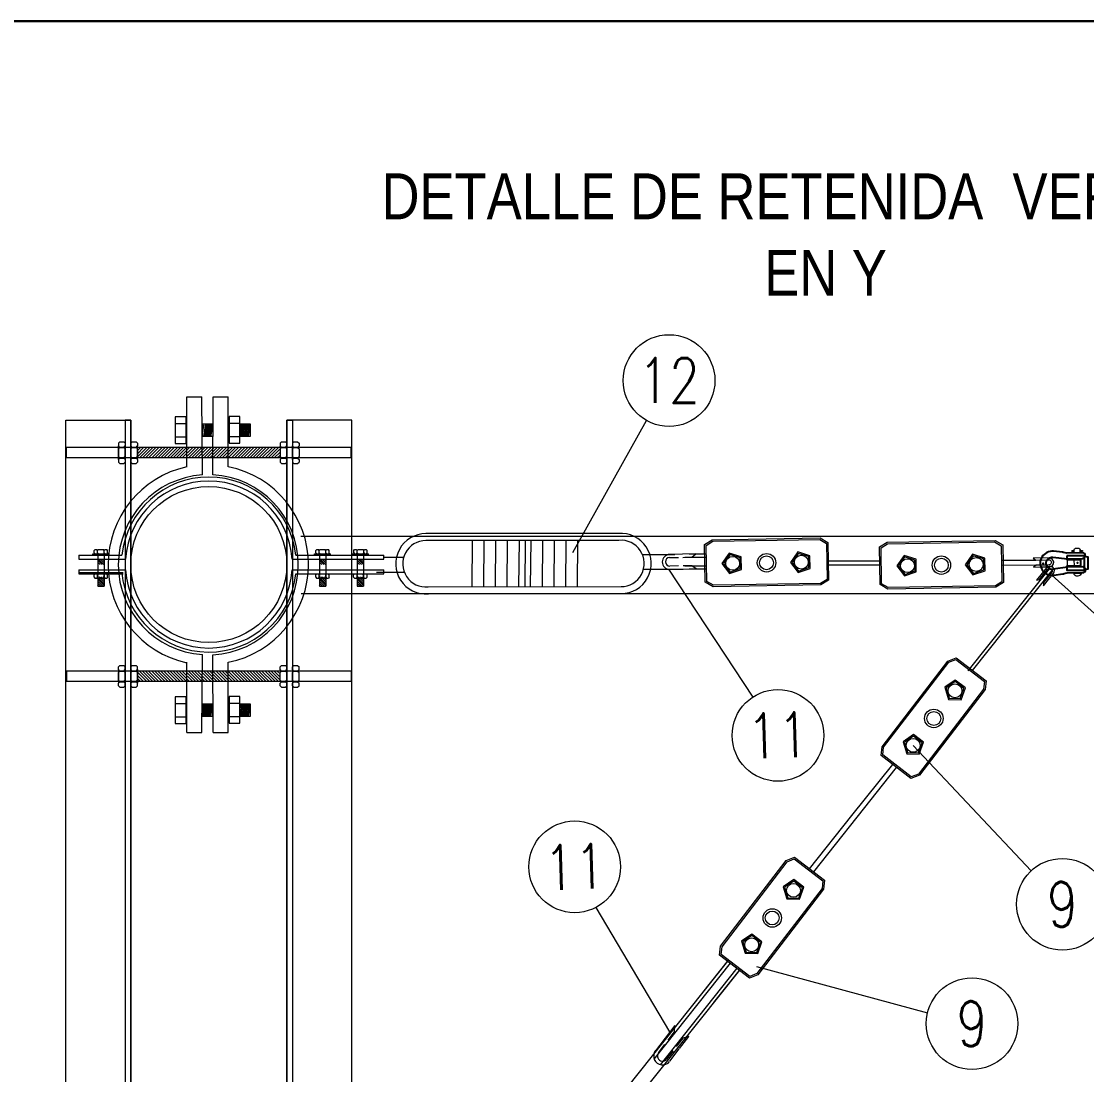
# Model space of a CAD drawing. Header units: millimetres. Extents: x 1804 to 3757, y 2643 to 7323.
# Drawn here: x 2133.9 to 2191.4, y 2872.7 to 2929.5 of the extents above; entities that cross this region are included whole.
import ezdxf
from ezdxf.enums import TextEntityAlignment as Align

# ---------------------------------------------------------------- set-up
doc = ezdxf.new("R2010")
doc.units = ezdxf.units.MM
for name, color, linetype, lineweight in [('_Cajetin Linea 3', 5, 'Continuous', 30), ('DIBUJO', 7, 'Continuous', 20), ('POSTE', 7, 'Continuous', 13)]:
    doc.layers.add(name, color=color, linetype=linetype, lineweight=lineweight)
doc.layers.add('ROTULO', color=3, linetype='Continuous')
doc.styles.add('Cajetin', font='swissc.ttf')
doc.styles.add('ROMANS', font='romans.shx')

# ---------------------------------------------------------------- blocks, each defined once
blk = doc.blocks.new('CAJETIN ARMADO')
at = {"layer": '_Cajetin Linea 3', "ltscale": 0.1}
blk.add_lwpolyline([(1569.362, 5499.82), (1376.454, 5499.82), (1376.454, 5776.82), (1569.362, 5776.82)], close=True, dxfattribs=at)
blk = doc.blocks.new('Grillete p')
at = {"layer": 'ROTULO', "lineweight": 5}
for p, q in [((-0.135, 0.537), (-0.218, 0.537)), ((-0.135, 0.513), (-0.218, 0.513)), ((0.211, 0.537), (0.135, 0.537)), ((0.248, 0.513), (0.135, 0.513))]:
    blk.add_line(p, q, dxfattribs=at)
at = {"layer": 'ROTULO', "lineweight": 20}
for p, q in [((-0.135, 0.435), (-0.135, 0.57)), ((0.068, 0.638), (-0.068, 0.638)), ((0.135, 0.435), (0.135, 0.57)), ((-0.135, -0.187), (-0.135, 0.187)), ((0.135, -0.187), (0.135, 0.187)), ((0.169, -0.451), (-0.169, -0.451)), ((-0.135, -0.451), (-0.135, -0.435)), ((0.135, -0.451), (0.135, -0.435))]:
    blk.add_line(p, q, dxfattribs=at)
at = {"layer": 'ROTULO', "lineweight": 25}
blk.add_lwpolyline([(0.46, 0.435, 0.095557), (0.585, 0.459, -0.078574), (0.645, 0.473), (1.041, 0.525, -1.121726), (1.041, -0.525), (0.645, -0.473, -0.078574), (0.585, -0.459, 0.095557), (0.46, -0.435), (-0.227, -0.435, -1), (-0.227, -0.187), (0.432, -0.187), (1.071, -0.266, 0.448365), (1.37, 0, 0.448365), (1.071, 0.266), (0.432, 0.187), (-0.227, 0.187, -1), (-0.227, 0.435), (0.46, 0.435)], format="xyb", dxfattribs=at)
at = {"layer": 'ROTULO', "lineweight": 5}
for centre, radius, start, end in [((-0.218, 0.525), 0.0118, 90, 270), ((0.205, 0.487), 0.0497, 31.0687, 83.2941)]:
    blk.add_arc(centre, radius, start, end, dxfattribs=at)
at = {"layer": 'ROTULO', "lineweight": 20}
for centre, radius, start, end in [((-0.068, 0.57), 0.0677, 90, 180), ((0.068, 0.57), 0.0677, 0, 90), ((0, -0.413), 0.174, 192.6804, 347.3196)]:
    blk.add_arc(centre, radius, start, end, dxfattribs=at)
at = {"layer": 'ROTULO', "color": 2, "linetype": 'Continuous', "ltscale": 0.8}
for p in [(0, 0), (1.5, 0)]:
    blk.add_point(p, dxfattribs=at)
blk = doc.blocks.new('RPP-25 RET')
at = {"color": 7}
blk.add_lwpolyline([(0.149, 0.425), (0.149, 0.204), (0.974, 0.204), (0.974, -0.208), (0.149, -0.208), (0.149, -0.443), (1.222, -0.443), (1.222, 0.425)], close=True, dxfattribs=at)
blk.add_lwpolyline([(1.222, 0.402), (1.406, 0.358), (1.406, -0.39), (1.222, -0.425)], dxfattribs=at)

msp = doc.modelspace()

# ---------------------------------------------------------------- linework, layer by layer
at = {"color": 3, "linetype": 'Continuous', "lineweight": 15}
for p, q in [((2142.83, 2905.464), (2142.83, 2909.244)), ((2142.83, 2909.244), (2143.639, 2909.244)), ((2143.668, 2905.024), (2143.639, 2909.244)), ((2144.231, 2905.028), (2144.253, 2909.244)), ((2144.253, 2909.244), (2145.063, 2909.244)), ((2145.063, 2905.464), (2145.063, 2909.244)), ((2142.202, 2907.798), (2142.787, 2907.798)), ((2142.787, 2907.781), (2142.83, 2907.781)), ((2143.746, 2907.781), (2143.673, 2907.344)), ((2143.843, 2907.781), (2143.728, 2907.099)), ((2143.912, 2907.781), (2143.797, 2907.099)), ((2143.979, 2907.781), (2143.864, 2907.099)), ((2144.042, 2907.781), (2143.926, 2907.099)), ((2144.108, 2907.781), (2143.993, 2907.099)), ((2144.178, 2907.781), (2144.063, 2907.099)), ((2144.13, 2907.099), (2144.225, 2907.664)), ((2145.063, 2907.781), (2145.113, 2907.781)), ((2145.698, 2907.798), (2145.113, 2907.798)), ((2145.804, 2907.781), (2145.689, 2907.099)), ((2145.741, 2907.781), (2145.7, 2907.558)), ((2145.87, 2907.781), (2145.755, 2907.099)), ((2145.94, 2907.781), (2145.825, 2907.099)), ((2146.006, 2907.781), (2145.891, 2907.099)), ((2146.069, 2907.781), (2145.954, 2907.099)), ((2146.136, 2907.781), (2146.02, 2907.099)), ((2146.206, 2907.781), (2146.091, 2907.099)), ((2146.157, 2907.099), (2146.253, 2907.664)), ((2142.202, 2907.09), (2142.787, 2907.09)), ((2142.83, 2907.099), (2142.787, 2907.099)), ((2145.063, 2907.099), (2145.113, 2907.099)), ((2145.698, 2907.09), (2145.113, 2907.09)), ((2148.989, 2901.716), (2212.717, 2901.716)), ((2149.01, 2898.633), (2212.717, 2898.633)), ((2143.639, 2891.131), (2143.667, 2895.326)), ((2144.253, 2891.131), (2144.233, 2895.322)), ((2142.83, 2891.131), (2142.83, 2894.912)), ((2145.063, 2891.131), (2145.063, 2894.912)), ((2142.2, 2892.685), (2142.785, 2892.685)), ((2142.785, 2892.667), (2142.83, 2892.667)), ((2143.741, 2892.667), (2143.67, 2892.251)), ((2143.807, 2892.667), (2143.692, 2891.985)), ((2143.878, 2892.667), (2143.762, 2891.985)), ((2143.91, 2892.667), (2143.795, 2891.985)), ((2143.977, 2892.667), (2143.861, 2891.985)), ((2144.04, 2892.667), (2143.924, 2891.985)), ((2144.106, 2892.667), (2143.991, 2891.985)), ((2144.176, 2892.667), (2144.061, 2891.985)), ((2144.128, 2891.985), (2144.223, 2892.55)), ((2145.063, 2892.667), (2145.111, 2892.667)), ((2145.696, 2892.685), (2145.111, 2892.685)), ((2145.802, 2892.667), (2145.687, 2891.985)), ((2145.739, 2892.667), (2145.698, 2892.444)), ((2145.868, 2892.667), (2145.753, 2891.985)), ((2145.938, 2892.667), (2145.823, 2891.985)), ((2146.004, 2892.667), (2145.889, 2891.985)), ((2146.067, 2892.667), (2145.952, 2891.985)), ((2146.134, 2892.667), (2146.018, 2891.985)), ((2146.204, 2892.667), (2146.089, 2891.985)), ((2146.155, 2891.985), (2146.251, 2892.55)), ((2142.2, 2891.976), (2142.785, 2891.976)), ((2142.83, 2891.985), (2142.785, 2891.985)), ((2145.063, 2891.985), (2145.111, 2891.985)), ((2145.696, 2891.976), (2145.111, 2891.976)), ((2142.83, 2891.131), (2143.639, 2891.131)), ((2144.253, 2891.127), (2145.063, 2891.131))]:
    msp.add_line(p, q, dxfattribs=at)
at = {"lineweight": 15, "ltscale": 0.5}
for p, q in [((2136.293, 2837.789), (2136.293, 2907.979)), ((2136.293, 2907.979), (2139.803, 2907.979)), ((2139.803, 2907.979), (2139.503, 2907.979)), ((2139.503, 2907.979), (2139.503, 2837.789)), ((2139.803, 2837.789), (2139.803, 2907.979)), ((2139.803, 2907.979), (2139.803, 2837.789)), ((2148.225, 2837.789), (2148.225, 2907.979)), ((2148.225, 2907.979), (2148.525, 2907.979)), ((2148.225, 2907.979), (2148.225, 2837.789)), ((2151.735, 2907.979), (2148.225, 2907.979)), ((2148.525, 2907.979), (2148.525, 2837.789)), ((2151.735, 2837.789), (2151.735, 2907.979)), ((2136.328, 2905.945), (2136.328, 2906.503)), ((2151.701, 2906.503), (2136.328, 2906.503)), ((2136.328, 2905.945), (2136.328, 2906.503)), ((2136.328, 2905.945), (2136.328, 2906.503)), ((2139.216, 2906.808), (2139.141, 2906.733)), ((2139.141, 2906.733), (2139.141, 2906.587)), ((2139.141, 2905.85), (2139.141, 2906.598)), ((2139.216, 2906.511), (2139.141, 2906.587)), ((2139.216, 2906.511), (2139.141, 2906.436)), ((2139.141, 2906.471), (2139.173, 2906.503)), ((2139.216, 2906.808), (2139.428, 2906.808)), ((2139.216, 2906.511), (2139.428, 2906.511)), ((2139.428, 2906.808), (2139.503, 2906.733)), ((2139.428, 2906.511), (2139.503, 2906.587)), ((2139.428, 2906.511), (2139.503, 2906.436)), ((2139.503, 2906.733), (2139.503, 2906.587)), ((2139.503, 2905.85), (2139.503, 2906.598)), ((2139.878, 2906.808), (2139.803, 2906.733)), ((2139.803, 2906.733), (2139.803, 2906.587)), ((2139.878, 2906.511), (2139.803, 2906.587)), ((2139.878, 2906.511), (2139.803, 2906.436)), ((2139.878, 2906.808), (2140.09, 2906.808)), ((2139.878, 2906.511), (2140.09, 2906.511)), ((2140.09, 2906.808), (2140.165, 2906.733)), ((2140.09, 2906.511), (2140.165, 2906.587)), ((2140.09, 2906.511), (2140.165, 2906.436)), ((2140.104, 2905.945), (2140.662, 2906.503)), ((2140.132, 2906.469), (2140.166, 2906.503)), ((2140.165, 2906.733), (2140.165, 2906.587)), ((2140.165, 2905.85), (2140.165, 2906.598)), ((2140.165, 2906.337), (2140.331, 2906.503)), ((2140.165, 2906.172), (2140.497, 2906.503)), ((2140.269, 2905.945), (2140.828, 2906.503)), ((2140.435, 2905.945), (2140.993, 2906.503)), ((2140.6, 2905.945), (2141.158, 2906.503)), ((2140.765, 2905.945), (2141.324, 2906.503)), ((2140.931, 2905.945), (2141.489, 2906.503)), ((2141.096, 2905.945), (2141.655, 2906.503)), ((2141.262, 2905.945), (2141.82, 2906.503)), ((2141.427, 2905.945), (2141.986, 2906.503)), ((2141.593, 2905.945), (2142.151, 2906.503)), ((2141.758, 2905.945), (2142.316, 2906.503)), ((2141.924, 2905.945), (2142.482, 2906.503)), ((2142.089, 2905.945), (2142.647, 2906.503)), ((2142.254, 2905.945), (2142.813, 2906.503)), ((2142.42, 2905.945), (2142.978, 2906.503)), ((2142.585, 2905.945), (2143.144, 2906.503)), ((2142.751, 2905.945), (2143.309, 2906.503)), ((2142.916, 2905.945), (2143.475, 2906.503)), ((2143.082, 2905.945), (2143.64, 2906.503)), ((2143.247, 2905.945), (2143.805, 2906.503)), ((2143.413, 2905.945), (2143.971, 2906.503)), ((2143.578, 2905.945), (2144.136, 2906.503)), ((2143.743, 2905.945), (2144.302, 2906.503)), ((2143.909, 2905.945), (2144.467, 2906.503)), ((2144.074, 2905.945), (2144.633, 2906.503)), ((2144.24, 2905.945), (2144.798, 2906.503)), ((2144.405, 2905.945), (2144.963, 2906.503)), ((2144.571, 2905.945), (2145.129, 2906.503)), ((2144.736, 2905.945), (2145.294, 2906.503)), ((2144.901, 2905.945), (2145.46, 2906.503)), ((2145.067, 2905.945), (2145.625, 2906.503)), ((2145.232, 2905.945), (2145.791, 2906.503)), ((2145.398, 2905.945), (2145.956, 2906.503)), ((2145.563, 2905.945), (2146.122, 2906.503)), ((2145.729, 2905.945), (2146.287, 2906.503)), ((2145.894, 2905.945), (2146.452, 2906.503)), ((2146.06, 2905.945), (2146.618, 2906.503)), ((2146.225, 2905.945), (2146.783, 2906.503)), ((2146.39, 2905.945), (2146.949, 2906.503)), ((2146.556, 2905.945), (2147.114, 2906.503)), ((2146.721, 2905.945), (2147.28, 2906.503)), ((2146.887, 2905.945), (2147.445, 2906.503)), ((2147.052, 2905.945), (2147.61, 2906.503)), ((2147.218, 2905.945), (2147.776, 2906.503)), ((2147.938, 2906.808), (2147.863, 2906.733)), ((2147.863, 2906.733), (2147.863, 2906.587)), ((2147.938, 2906.511), (2147.863, 2906.587)), ((2147.938, 2906.511), (2147.863, 2906.436)), ((2147.938, 2906.808), (2148.15, 2906.808)), ((2147.938, 2906.511), (2148.15, 2906.511)), ((2148.15, 2906.808), (2148.225, 2906.733)), ((2148.15, 2906.511), (2148.225, 2906.587)), ((2148.15, 2906.511), (2148.225, 2906.436)), ((2148.225, 2906.733), (2148.225, 2906.587)), ((2148.225, 2905.85), (2148.225, 2906.598)), ((2148.6, 2906.808), (2148.525, 2906.733)), ((2148.525, 2906.733), (2148.525, 2906.587)), ((2148.525, 2905.85), (2148.525, 2906.598)), ((2148.6, 2906.511), (2148.525, 2906.587)), ((2148.6, 2906.511), (2148.525, 2906.436)), ((2148.6, 2906.808), (2148.812, 2906.808)), ((2148.6, 2906.511), (2148.812, 2906.511)), ((2148.812, 2906.808), (2148.887, 2906.733)), ((2148.812, 2906.511), (2148.887, 2906.587)), ((2148.812, 2906.511), (2148.887, 2906.436)), ((2148.887, 2906.733), (2148.887, 2906.587)), ((2151.701, 2905.945), (2151.701, 2906.503)), ((2151.701, 2905.945), (2151.701, 2906.503)), ((2151.701, 2905.945), (2151.701, 2906.503)), ((2151.701, 2905.945), (2151.701, 2906.503)), ((2151.701, 2905.945), (2136.328, 2905.945)), ((2139.141, 2906.436), (2139.141, 2906.013)), ((2139.216, 2905.937), (2139.141, 2906.013)), ((2139.141, 2905.975), (2139.16, 2905.994)), ((2139.216, 2905.937), (2139.141, 2905.862)), ((2139.216, 2905.937), (2139.428, 2905.937)), ((2139.428, 2905.937), (2139.503, 2906.013)), ((2139.428, 2905.937), (2139.503, 2905.862)), ((2139.503, 2906.436), (2139.503, 2906.013)), ((2139.803, 2906.436), (2139.803, 2906.013)), ((2139.878, 2905.937), (2139.803, 2906.013)), ((2139.878, 2905.937), (2139.803, 2905.862)), ((2139.878, 2905.937), (2140.09, 2905.937)), ((2140.09, 2905.937), (2140.165, 2906.013)), ((2140.09, 2905.937), (2140.165, 2905.862)), ((2140.165, 2906.436), (2140.165, 2906.013)), ((2147.383, 2905.945), (2147.863, 2906.425)), ((2147.548, 2905.945), (2147.863, 2906.259)), ((2147.714, 2905.945), (2147.863, 2906.094)), ((2147.863, 2906.436), (2147.863, 2906.013)), ((2147.938, 2905.937), (2147.863, 2906.013)), ((2147.938, 2905.937), (2147.863, 2905.862)), ((2147.879, 2905.945), (2147.905, 2905.971)), ((2147.938, 2905.937), (2148.15, 2905.937)), ((2148.15, 2905.937), (2148.225, 2906.013)), ((2148.15, 2905.937), (2148.225, 2905.862)), ((2148.225, 2906.436), (2148.225, 2906.013)), ((2148.525, 2906.436), (2148.525, 2906.013)), ((2148.6, 2905.937), (2148.525, 2906.013)), ((2148.6, 2905.937), (2148.525, 2905.862)), ((2148.6, 2905.937), (2148.812, 2905.937)), ((2148.812, 2905.937), (2148.887, 2906.013)), ((2148.812, 2905.937), (2148.887, 2905.862)), ((2148.887, 2906.436), (2148.887, 2906.013)), ((2139.141, 2905.862), (2139.141, 2905.716)), ((2139.216, 2905.64), (2139.141, 2905.716)), ((2139.216, 2905.64), (2139.428, 2905.64)), ((2139.428, 2905.64), (2139.503, 2905.716)), ((2139.503, 2905.862), (2139.503, 2905.716)), ((2139.803, 2905.862), (2139.803, 2905.716)), ((2139.878, 2905.64), (2139.803, 2905.716)), ((2139.878, 2905.64), (2140.09, 2905.64)), ((2140.09, 2905.64), (2140.165, 2905.716)), ((2140.165, 2905.862), (2140.165, 2905.716)), ((2147.863, 2905.862), (2147.863, 2905.716)), ((2147.938, 2905.64), (2147.863, 2905.716)), ((2147.938, 2905.64), (2148.15, 2905.64)), ((2148.15, 2905.64), (2148.225, 2905.716)), ((2148.225, 2905.862), (2148.225, 2905.716)), ((2148.525, 2905.862), (2148.525, 2905.716)), ((2148.6, 2905.64), (2148.525, 2905.716)), ((2148.6, 2905.64), (2148.812, 2905.64)), ((2148.812, 2905.64), (2148.887, 2905.716)), ((2148.887, 2905.862), (2148.887, 2905.716)), ((2137.76, 2900.768), (2138.62, 2900.768)), ((2137.76, 2900.718), (2137.76, 2900.768)), ((2137.828, 2900.946), (2137.874, 2900.993)), ((2137.828, 2900.815), (2137.828, 2900.946)), ((2137.828, 2900.815), (2137.874, 2900.768)), ((2137.874, 2900.993), (2137.965, 2900.993)), ((2138.012, 2900.946), (2137.965, 2900.993)), ((2138.012, 2900.815), (2137.965, 2900.768)), ((2138.012, 2900.946), (2138.059, 2900.993)), ((2138.012, 2900.815), (2138.012, 2900.946)), ((2138.012, 2900.815), (2138.059, 2900.768)), ((2138.059, 2900.993), (2138.321, 2900.993)), ((2138.368, 2900.946), (2138.321, 2900.993)), ((2138.368, 2900.815), (2138.321, 2900.768)), ((2138.368, 2900.946), (2138.415, 2900.993)), ((2138.368, 2900.815), (2138.368, 2900.946)), ((2138.368, 2900.815), (2138.415, 2900.768)), ((2138.415, 2900.993), (2138.506, 2900.993)), ((2138.552, 2900.946), (2138.506, 2900.993)), ((2138.552, 2900.815), (2138.506, 2900.768)), ((2138.552, 2900.815), (2138.552, 2900.946)), ((2138.62, 2900.718), (2138.62, 2900.768)), ((2149.727, 2900.768), (2150.588, 2900.768)), ((2149.727, 2900.718), (2149.727, 2900.768)), ((2149.795, 2900.946), (2149.842, 2900.993)), ((2149.795, 2900.815), (2149.795, 2900.946)), ((2149.795, 2900.815), (2149.842, 2900.768)), ((2149.842, 2900.993), (2149.933, 2900.993)), ((2149.98, 2900.946), (2149.933, 2900.993)), ((2149.98, 2900.815), (2149.933, 2900.768)), ((2149.98, 2900.946), (2150.027, 2900.993)), ((2149.98, 2900.815), (2149.98, 2900.946)), ((2149.98, 2900.815), (2150.027, 2900.768)), ((2150.027, 2900.993), (2150.289, 2900.993)), ((2150.336, 2900.946), (2150.289, 2900.993)), ((2150.336, 2900.815), (2150.289, 2900.768)), ((2150.336, 2900.946), (2150.383, 2900.993)), ((2150.336, 2900.815), (2150.336, 2900.946)), ((2150.336, 2900.815), (2150.383, 2900.768)), ((2150.383, 2900.993), (2150.473, 2900.993)), ((2150.52, 2900.946), (2150.473, 2900.993)), ((2150.52, 2900.815), (2150.473, 2900.768)), ((2150.52, 2900.815), (2150.52, 2900.946)), ((2150.588, 2900.718), (2150.588, 2900.768)), ((2151.772, 2900.768), (2152.633, 2900.768)), ((2151.772, 2900.718), (2151.772, 2900.768)), ((2151.84, 2900.946), (2151.887, 2900.993)), ((2151.84, 2900.815), (2151.84, 2900.946)), ((2151.84, 2900.815), (2151.887, 2900.768)), ((2151.887, 2900.993), (2151.977, 2900.993)), ((2152.024, 2900.946), (2151.977, 2900.993)), ((2152.024, 2900.815), (2151.977, 2900.768)), ((2152.024, 2900.946), (2152.071, 2900.993)), ((2152.024, 2900.815), (2152.024, 2900.946)), ((2152.024, 2900.815), (2152.071, 2900.768)), ((2152.071, 2900.993), (2152.333, 2900.993)), ((2152.38, 2900.946), (2152.333, 2900.993)), ((2152.38, 2900.815), (2152.333, 2900.768)), ((2152.38, 2900.946), (2152.427, 2900.993)), ((2152.38, 2900.815), (2152.38, 2900.946)), ((2152.38, 2900.815), (2152.427, 2900.768)), ((2152.427, 2900.993), (2152.518, 2900.993)), ((2152.565, 2900.946), (2152.518, 2900.993)), ((2152.565, 2900.815), (2152.518, 2900.768)), ((2152.565, 2900.815), (2152.565, 2900.946)), ((2152.633, 2900.718), (2152.633, 2900.768)), ((2137.76, 2900.718), (2138.62, 2900.718)), ((2138.017, 2900.729), (2138.017, 2899.61)), ((2138.249, 2900.189), (2138.017, 2900.421)), ((2138.146, 2900.189), (2138.017, 2900.319)), ((2138.044, 2900.189), (2138.017, 2900.216)), ((2138.352, 2900.189), (2138.099, 2900.442)), ((2138.363, 2900.28), (2138.202, 2900.442)), ((2138.363, 2900.383), (2138.304, 2900.442)), ((2138.363, 2900.729), (2138.363, 2899.596)), ((2149.727, 2900.718), (2150.588, 2900.718)), ((2149.985, 2900.729), (2149.985, 2899.61)), ((2150.217, 2900.189), (2149.985, 2900.421)), ((2150.114, 2900.189), (2149.985, 2900.319)), ((2150.011, 2900.189), (2149.985, 2900.216)), ((2150.319, 2900.189), (2150.067, 2900.442)), ((2150.331, 2900.28), (2150.17, 2900.442)), ((2150.331, 2900.383), (2150.272, 2900.442)), ((2150.331, 2900.729), (2150.331, 2899.596)), ((2151.772, 2900.718), (2152.633, 2900.718)), ((2152.029, 2900.729), (2152.029, 2899.61)), ((2152.261, 2900.189), (2152.029, 2900.421)), ((2152.158, 2900.189), (2152.029, 2900.319)), ((2152.056, 2900.189), (2152.029, 2900.216)), ((2152.364, 2900.189), (2152.111, 2900.442)), ((2152.375, 2900.28), (2152.214, 2900.442)), ((2152.375, 2900.383), (2152.317, 2900.442)), ((2152.375, 2900.729), (2152.375, 2899.596)), ((2137.823, 2899.635), (2137.87, 2899.682)), ((2137.823, 2899.504), (2137.823, 2899.635)), ((2137.87, 2899.682), (2137.96, 2899.682)), ((2138.007, 2899.635), (2137.96, 2899.682)), ((2138.007, 2899.635), (2138.054, 2899.682)), ((2138.007, 2899.504), (2138.007, 2899.635)), ((2138.054, 2899.682), (2138.317, 2899.682)), ((2138.363, 2899.635), (2138.317, 2899.682)), ((2138.363, 2899.635), (2138.41, 2899.682)), ((2138.363, 2899.504), (2138.363, 2899.635)), ((2138.41, 2899.682), (2138.501, 2899.682)), ((2138.548, 2899.635), (2138.501, 2899.682)), ((2138.548, 2899.504), (2138.548, 2899.635)), ((2149.791, 2899.635), (2149.838, 2899.682)), ((2149.791, 2899.504), (2149.791, 2899.635)), ((2149.838, 2899.682), (2149.928, 2899.682)), ((2149.975, 2899.635), (2149.928, 2899.682)), ((2149.975, 2899.635), (2150.022, 2899.682)), ((2149.975, 2899.504), (2149.975, 2899.635)), ((2150.022, 2899.682), (2150.284, 2899.682)), ((2150.331, 2899.635), (2150.284, 2899.682)), ((2150.331, 2899.635), (2150.378, 2899.682)), ((2150.331, 2899.504), (2150.331, 2899.635)), ((2150.378, 2899.682), (2150.469, 2899.682)), ((2150.516, 2899.635), (2150.469, 2899.682)), ((2150.516, 2899.504), (2150.516, 2899.635)), ((2151.835, 2899.635), (2151.882, 2899.682)), ((2151.835, 2899.504), (2151.835, 2899.635)), ((2151.882, 2899.682), (2151.972, 2899.682)), ((2152.019, 2899.635), (2151.972, 2899.682)), ((2152.019, 2899.635), (2152.066, 2899.682)), ((2152.019, 2899.504), (2152.019, 2899.635)), ((2152.066, 2899.682), (2152.329, 2899.682)), ((2152.376, 2899.635), (2152.329, 2899.682)), ((2152.376, 2899.635), (2152.422, 2899.682)), ((2152.376, 2899.504), (2152.376, 2899.635)), ((2152.422, 2899.682), (2152.513, 2899.682)), ((2152.56, 2899.635), (2152.513, 2899.682)), ((2152.56, 2899.504), (2152.56, 2899.635)), ((2137.823, 2899.504), (2137.87, 2899.457)), ((2137.87, 2899.457), (2138.501, 2899.457)), ((2138.007, 2899.504), (2137.96, 2899.457)), ((2138.007, 2899.504), (2138.054, 2899.457)), ((2138.017, 2899.579), (2138.017, 2899.021)), ((2138.363, 2899.151), (2138.017, 2899.497)), ((2138.363, 2899.048), (2138.017, 2899.395)), ((2138.288, 2899.021), (2138.017, 2899.292)), ((2138.185, 2899.021), (2138.017, 2899.189)), ((2138.083, 2899.021), (2138.017, 2899.087)), ((2138.363, 2899.253), (2138.089, 2899.528)), ((2138.363, 2899.356), (2138.192, 2899.528)), ((2138.363, 2899.459), (2138.294, 2899.528)), ((2138.363, 2899.504), (2138.317, 2899.457)), ((2138.363, 2899.579), (2138.363, 2899.021)), ((2138.363, 2899.504), (2138.41, 2899.457)), ((2138.548, 2899.504), (2138.501, 2899.457)), ((2149.791, 2899.504), (2149.838, 2899.457)), ((2149.838, 2899.457), (2150.469, 2899.457)), ((2149.975, 2899.504), (2149.928, 2899.457)), ((2149.975, 2899.504), (2150.022, 2899.457)), ((2149.985, 2899.579), (2149.985, 2899.021)), ((2150.331, 2899.151), (2149.985, 2899.497)), ((2150.331, 2899.048), (2149.985, 2899.395)), ((2150.256, 2899.021), (2149.985, 2899.292)), ((2150.153, 2899.021), (2149.985, 2899.189)), ((2150.05, 2899.021), (2149.985, 2899.087)), ((2150.331, 2899.253), (2150.057, 2899.528)), ((2150.331, 2899.356), (2150.16, 2899.528)), ((2150.331, 2899.459), (2150.262, 2899.528)), ((2150.331, 2899.504), (2150.284, 2899.457)), ((2150.331, 2899.579), (2150.331, 2899.021)), ((2150.331, 2899.504), (2150.378, 2899.457)), ((2150.516, 2899.504), (2150.469, 2899.457)), ((2151.835, 2899.504), (2151.882, 2899.457)), ((2151.882, 2899.457), (2152.513, 2899.457)), ((2152.019, 2899.504), (2151.972, 2899.457)), ((2152.019, 2899.504), (2152.066, 2899.457)), ((2152.029, 2899.579), (2152.029, 2899.021)), ((2152.375, 2899.151), (2152.029, 2899.497)), ((2152.375, 2899.048), (2152.029, 2899.395)), ((2152.3, 2899.021), (2152.029, 2899.292)), ((2152.197, 2899.021), (2152.029, 2899.189)), ((2152.095, 2899.021), (2152.029, 2899.087)), ((2152.375, 2899.253), (2152.101, 2899.528)), ((2152.375, 2899.356), (2152.204, 2899.528)), ((2152.375, 2899.459), (2152.307, 2899.528)), ((2152.376, 2899.504), (2152.329, 2899.457)), ((2152.375, 2899.579), (2152.375, 2899.021)), ((2152.376, 2899.504), (2152.422, 2899.457)), ((2152.56, 2899.504), (2152.513, 2899.457)), ((2138.017, 2899.021), (2138.363, 2899.021)), ((2149.985, 2899.021), (2150.331, 2899.021)), ((2152.029, 2899.021), (2152.375, 2899.021)), ((2136.328, 2894.431), (2136.328, 2893.872)), ((2151.701, 2894.431), (2136.328, 2894.431)), ((2136.328, 2894.431), (2136.328, 2893.872)), ((2136.328, 2894.431), (2136.328, 2893.872)), ((2139.216, 2894.736), (2139.141, 2894.66)), ((2139.141, 2894.514), (2139.141, 2894.66)), ((2139.141, 2894.526), (2139.141, 2893.777)), ((2139.216, 2894.439), (2139.141, 2894.514)), ((2139.216, 2894.439), (2139.141, 2894.363)), ((2139.216, 2894.736), (2139.428, 2894.736)), ((2139.216, 2894.439), (2139.428, 2894.439)), ((2139.428, 2894.736), (2139.503, 2894.66)), ((2139.428, 2894.439), (2139.503, 2894.514)), ((2139.428, 2894.439), (2139.503, 2894.363)), ((2139.503, 2894.514), (2139.503, 2894.66)), ((2139.503, 2894.526), (2139.503, 2893.777)), ((2139.878, 2894.736), (2139.803, 2894.66)), ((2139.803, 2894.514), (2139.803, 2894.66)), ((2139.878, 2894.439), (2139.803, 2894.514)), ((2139.878, 2894.439), (2139.803, 2894.363)), ((2139.878, 2894.736), (2140.09, 2894.736)), ((2139.878, 2894.439), (2140.09, 2894.439)), ((2140.09, 2894.736), (2140.165, 2894.66)), ((2140.09, 2894.439), (2140.165, 2894.514)), ((2140.09, 2894.439), (2140.165, 2894.363)), ((2140.104, 2894.431), (2140.662, 2893.872)), ((2140.165, 2894.514), (2140.165, 2894.66)), ((2140.165, 2894.526), (2140.165, 2893.777)), ((2140.269, 2894.431), (2140.828, 2893.872)), ((2140.435, 2894.431), (2140.993, 2893.872)), ((2140.6, 2894.431), (2141.158, 2893.872)), ((2140.765, 2894.431), (2141.324, 2893.872)), ((2140.931, 2894.431), (2141.489, 2893.872)), ((2141.096, 2894.431), (2141.655, 2893.872)), ((2141.262, 2894.431), (2141.82, 2893.872)), ((2141.427, 2894.431), (2141.986, 2893.872)), ((2141.593, 2894.431), (2142.151, 2893.872)), ((2141.758, 2894.431), (2142.316, 2893.872)), ((2141.924, 2894.431), (2142.482, 2893.872)), ((2142.089, 2894.431), (2142.647, 2893.872)), ((2142.254, 2894.431), (2142.813, 2893.872)), ((2142.42, 2894.431), (2142.978, 2893.872)), ((2142.585, 2894.431), (2143.144, 2893.872)), ((2142.751, 2894.431), (2143.309, 2893.872)), ((2142.916, 2894.431), (2143.475, 2893.872)), ((2143.082, 2894.431), (2143.64, 2893.872)), ((2143.247, 2894.431), (2143.805, 2893.872)), ((2143.413, 2894.431), (2143.971, 2893.872)), ((2143.578, 2894.431), (2144.136, 2893.872)), ((2143.743, 2894.431), (2144.302, 2893.872)), ((2143.909, 2894.431), (2144.467, 2893.872)), ((2144.074, 2894.431), (2144.633, 2893.872)), ((2144.24, 2894.431), (2144.798, 2893.872)), ((2144.405, 2894.431), (2144.963, 2893.872)), ((2144.571, 2894.431), (2145.129, 2893.872)), ((2144.736, 2894.431), (2145.294, 2893.872)), ((2144.901, 2894.431), (2145.46, 2893.872)), ((2145.067, 2894.431), (2145.625, 2893.872)), ((2145.232, 2894.431), (2145.791, 2893.872)), ((2145.398, 2894.431), (2145.956, 2893.872)), ((2145.563, 2894.431), (2146.122, 2893.872)), ((2145.729, 2894.431), (2146.287, 2893.872)), ((2145.894, 2894.431), (2146.452, 2893.872)), ((2146.06, 2894.431), (2146.618, 2893.872)), ((2146.225, 2894.431), (2146.783, 2893.872)), ((2146.39, 2894.431), (2146.949, 2893.872)), ((2146.556, 2894.431), (2147.114, 2893.872)), ((2146.721, 2894.431), (2147.28, 2893.872)), ((2146.887, 2894.431), (2147.445, 2893.872)), ((2147.052, 2894.431), (2147.61, 2893.872)), ((2147.218, 2894.431), (2147.776, 2893.872)), ((2147.383, 2894.431), (2147.863, 2893.951)), ((2147.548, 2894.431), (2147.863, 2894.116)), ((2147.714, 2894.431), (2147.863, 2894.282)), ((2147.938, 2894.736), (2147.863, 2894.66)), ((2147.863, 2894.514), (2147.863, 2894.66)), ((2147.938, 2894.439), (2147.863, 2894.514)), ((2147.938, 2894.439), (2147.863, 2894.363)), ((2147.879, 2894.431), (2147.905, 2894.405)), ((2147.938, 2894.736), (2148.15, 2894.736)), ((2147.938, 2894.439), (2148.15, 2894.439)), ((2148.15, 2894.736), (2148.225, 2894.66)), ((2148.15, 2894.439), (2148.225, 2894.514)), ((2148.15, 2894.439), (2148.225, 2894.363)), ((2148.225, 2894.514), (2148.225, 2894.66)), ((2148.225, 2894.526), (2148.225, 2893.777)), ((2148.6, 2894.736), (2148.525, 2894.66)), ((2148.525, 2894.514), (2148.525, 2894.66)), ((2148.525, 2894.526), (2148.525, 2893.777)), ((2148.6, 2894.439), (2148.525, 2894.514)), ((2148.6, 2894.439), (2148.525, 2894.363)), ((2148.6, 2894.736), (2148.812, 2894.736)), ((2148.6, 2894.439), (2148.812, 2894.439)), ((2148.812, 2894.736), (2148.887, 2894.66)), ((2148.812, 2894.439), (2148.887, 2894.514)), ((2148.812, 2894.439), (2148.887, 2894.363)), ((2148.887, 2894.514), (2148.887, 2894.66)), ((2151.701, 2894.431), (2151.701, 2893.872)), ((2151.701, 2894.431), (2151.701, 2893.872)), ((2151.701, 2894.431), (2151.701, 2893.872)), ((2151.701, 2894.431), (2151.701, 2893.872)), ((2151.701, 2893.872), (2136.328, 2893.872)), ((2139.141, 2894.401), (2139.16, 2894.382)), ((2139.141, 2893.94), (2139.141, 2894.363)), ((2139.216, 2893.865), (2139.141, 2893.94)), ((2139.141, 2893.905), (2139.173, 2893.872)), ((2139.216, 2893.865), (2139.141, 2893.789)), ((2139.216, 2893.865), (2139.428, 2893.865)), ((2139.428, 2893.865), (2139.503, 2893.94)), ((2139.428, 2893.865), (2139.503, 2893.789)), ((2139.503, 2893.94), (2139.503, 2894.363)), ((2139.803, 2893.94), (2139.803, 2894.363)), ((2139.878, 2893.865), (2139.803, 2893.94)), ((2139.878, 2893.865), (2139.803, 2893.789)), ((2139.878, 2893.865), (2140.09, 2893.865)), ((2140.09, 2893.865), (2140.165, 2893.94)), ((2140.09, 2893.865), (2140.165, 2893.789)), ((2140.132, 2893.906), (2140.166, 2893.872)), ((2140.165, 2893.94), (2140.165, 2894.363)), ((2140.165, 2894.204), (2140.497, 2893.872)), ((2140.165, 2894.038), (2140.331, 2893.872)), ((2147.863, 2893.94), (2147.863, 2894.363)), ((2147.938, 2893.865), (2147.863, 2893.94)), ((2147.938, 2893.865), (2147.863, 2893.789)), ((2147.938, 2893.865), (2148.15, 2893.865)), ((2148.15, 2893.865), (2148.225, 2893.94)), ((2148.15, 2893.865), (2148.225, 2893.789)), ((2148.225, 2893.94), (2148.225, 2894.363)), ((2148.525, 2893.94), (2148.525, 2894.363)), ((2148.6, 2893.865), (2148.525, 2893.94)), ((2148.6, 2893.865), (2148.525, 2893.789)), ((2148.6, 2893.865), (2148.812, 2893.865)), ((2148.812, 2893.865), (2148.887, 2893.94)), ((2148.812, 2893.865), (2148.887, 2893.789)), ((2148.887, 2893.94), (2148.887, 2894.363)), ((2139.141, 2893.643), (2139.141, 2893.789)), ((2139.216, 2893.568), (2139.141, 2893.643)), ((2139.216, 2893.568), (2139.428, 2893.568)), ((2139.428, 2893.568), (2139.503, 2893.643)), ((2139.503, 2893.643), (2139.503, 2893.789)), ((2139.803, 2893.643), (2139.803, 2893.789)), ((2139.878, 2893.568), (2139.803, 2893.643)), ((2139.878, 2893.568), (2140.09, 2893.568)), ((2140.09, 2893.568), (2140.165, 2893.643)), ((2140.165, 2893.643), (2140.165, 2893.789)), ((2147.863, 2893.643), (2147.863, 2893.789)), ((2147.938, 2893.568), (2147.863, 2893.643)), ((2147.938, 2893.568), (2148.15, 2893.568)), ((2148.15, 2893.568), (2148.225, 2893.643)), ((2148.225, 2893.643), (2148.225, 2893.789)), ((2148.525, 2893.643), (2148.525, 2893.789)), ((2148.6, 2893.568), (2148.525, 2893.643)), ((2148.6, 2893.568), (2148.812, 2893.568)), ((2148.812, 2893.568), (2148.887, 2893.643)), ((2148.887, 2893.643), (2148.887, 2893.789))]:
    msp.add_line(p, q, dxfattribs=at)
at = {"lineweight": 15}
for p, q in [((2158.238, 2901.484), (2158.218, 2898.984)), ((2158.869, 2901.485), (2158.849, 2898.985)), ((2159.5, 2901.486), (2159.48, 2898.986)), ((2160.132, 2901.487), (2160.112, 2898.986)), ((2160.763, 2901.487), (2160.743, 2898.987)), ((2160.763, 2901.487), (2160.743, 2898.987)), ((2161.104, 2901.488), (2161.084, 2898.988)), ((2161.394, 2901.488), (2161.374, 2898.988)), ((2161.394, 2901.488), (2161.374, 2898.988)), ((2162.025, 2901.489), (2162.006, 2898.989)), ((2162.025, 2901.489), (2162.006, 2898.989)), ((2162.657, 2901.49), (2162.637, 2898.99)), ((2163.288, 2901.491), (2163.268, 2898.99)), ((2163.919, 2901.491), (2163.899, 2898.991)), ((2137.002, 2900.696), (2139.319, 2900.696)), ((2137.002, 2900.696), (2137.002, 2900.478)), ((2137.002, 2900.478), (2139.519, 2900.478)), ((2148.509, 2900.478), (2153.471, 2900.478)), ((2148.709, 2900.696), (2153.471, 2900.696)), ((2153.471, 2900.478), (2153.471, 2900.696)), ((2137.002, 2899.897), (2139.519, 2899.897)), ((2137.002, 2899.897), (2137.002, 2899.68)), ((2137.002, 2899.752), (2139.385, 2899.752)), ((2137.002, 2899.68), (2139.385, 2899.68)), ((2148.509, 2899.897), (2153.471, 2899.897)), ((2148.709, 2899.68), (2153.471, 2899.68)), ((2153.471, 2899.68), (2153.471, 2899.897))]:
    msp.add_line(p, q, dxfattribs=at)
at = {"lineweight": 15, "ltscale": 0.3}
for p, q in [((2170.314, 2900.76), (2169.598, 2900.748)), ((2170.088, 2900.586), (2170.314, 2900.76)), ((2169.598, 2900.748), (2168.882, 2900.735)), ((2168.895, 2900.564), (2169.372, 2900.573)), ((2169.611, 2900.577), (2170.088, 2900.586)), ((2169.38, 2900.112), (2168.903, 2900.103)), ((2168.916, 2899.933), (2169.613, 2899.945)), ((2170.096, 2900.125), (2169.619, 2900.116)), ((2169.632, 2899.946), (2170.329, 2899.958)), ((2170.329, 2899.958), (2170.096, 2900.125)), ((2169.169, 2875.307), (2168.647, 2874.624)), ((2168.816, 2874.509), (2169.164, 2874.963)), ((2169.164, 2874.963), (2169.169, 2875.307)), ((2168.647, 2874.624), (2168.125, 2873.942)), ((2169.604, 2874.627), (2169.256, 2874.173)), ((2169.425, 2874.057), (2169.934, 2874.722)), ((2169.934, 2874.722), (2169.604, 2874.627)), ((2168.294, 2873.827), (2168.642, 2874.281)), ((2169.081, 2873.945), (2168.734, 2873.49)), ((2168.903, 2873.375), (2169.412, 2874.039))]:
    msp.add_line(p, q, dxfattribs=at)
at = {"color": 7, "lineweight": 15}
for p, q in [((2169.942, 2900.76), (2170.876, 2900.759)), ((2153.472, 2900.587), (2154.535, 2900.585)), ((2167.424, 2900.734), (2169.178, 2900.731)), ((2169.715, 2900.586), (2170.879, 2900.585)), ((2177.422, 2900.395), (2180.32, 2900.391)), ((2186.814, 2900.43), (2188.672, 2900.427)), ((2190.384, 2900.042), (2190.376, 2900.502)), ((2153.076, 2899.776), (2154.568, 2899.774)), ((2167.484, 2899.94), (2169.175, 2899.938)), ((2169.723, 2900.125), (2170.887, 2900.124)), ((2169.956, 2899.958), (2170.89, 2899.957)), ((2177.464, 2900.17), (2180.324, 2900.171)), ((2185.011, 2894.446), (2189.401, 2899.965)), ((2185.249, 2894.464), (2189.549, 2899.861)), ((2186.818, 2900.164), (2189.239, 2900.162)), ((2184.73, 2893.616), (2184.74, 2893.627)), ((2178.741, 2886.642), (2180.937, 2889.392)), ((2179.013, 2886.548), (2181.145, 2889.232)), ((2176.449, 2883.77), (2178.741, 2886.642)), ((2176.672, 2883.599), (2179.013, 2886.548)), ((2166.566, 2871.898), (2172.045, 2878.785)), ((2168.061, 2873.496), (2172.184, 2878.678)), ((2168.406, 2873.189), (2172.55, 2878.398)), ((2170.689, 2877.08), (2172.082, 2878.831)), ((2171.288, 2876.544), (2172.718, 2878.343)), ((2167.165, 2871.362), (2172.682, 2878.296))]:
    msp.add_line(p, q, dxfattribs=at)
at = {"color": 3, "linetype": 'Continuous', "lineweight": 15}
for points in [[(2142.787, 2908.157), (2142.202, 2908.157), (2142.202, 2906.727), (2142.787, 2906.727)], [(2143.673, 2907.781), (2144.225, 2907.781), (2144.225, 2907.099), (2143.673, 2907.099)], [(2145.698, 2908.173), (2145.113, 2908.173), (2145.113, 2906.742), (2145.698, 2906.742)], [(2145.7, 2907.781), (2146.253, 2907.781), (2146.253, 2907.099), (2145.7, 2907.099)], [(2142.785, 2893.043), (2142.2, 2893.043), (2142.2, 2891.613), (2142.785, 2891.613)], [(2145.696, 2893.059), (2145.111, 2893.059), (2145.111, 2891.628), (2145.696, 2891.628)], [(2143.67, 2892.667), (2144.223, 2892.667), (2144.223, 2891.985), (2143.67, 2891.985)], [(2145.698, 2892.667), (2146.251, 2892.667), (2146.251, 2891.985), (2145.698, 2891.985)]]:
    msp.add_lwpolyline(points, close=True, dxfattribs=at)
at = {"color": 7, "lineweight": 15}
for points in [[(2155.869, 2898.606), (2166.272, 2898.619, 1.041232), (2166.136, 2901.869), (2155.734, 2901.856, 1.041232)], [(2155.853, 2898.981), (2166.271, 2898.994, 1.047137), (2166.153, 2901.494), (2155.734, 2901.481, 1.047137)]]:
    msp.add_lwpolyline(points, format="xyb", close=True, dxfattribs=at)
for points in [[(2171.197, 2901.523), (2177.023, 2901.621), (2177.444, 2901.379), (2177.478, 2899.342), (2177.066, 2899.085), (2171.239, 2898.988), (2170.819, 2899.23), (2170.785, 2901.267)], [(2171.221, 2901.441), (2177.002, 2901.537), (2177.361, 2901.33), (2177.394, 2899.387), (2177.041, 2899.168), (2171.261, 2899.071), (2170.901, 2899.279), (2170.869, 2901.221)], [(2180.636, 2901.396), (2186.463, 2901.494), (2186.883, 2901.251), (2186.917, 2899.214), (2186.505, 2898.958), (2180.679, 2898.86), (2180.258, 2899.103), (2180.224, 2901.14)], [(2180.661, 2901.313), (2186.441, 2901.41), (2186.801, 2901.203), (2186.834, 2899.26), (2186.481, 2899.041), (2180.7, 2898.944), (2180.341, 2899.151), (2180.308, 2901.094)], [(2172.762, 2900.601), (2172.112, 2900.8), (2171.722, 2900.243), (2172.131, 2899.7), (2172.774, 2899.921)], [(2176.471, 2900.666), (2175.815, 2900.867), (2175.421, 2900.305), (2175.833, 2899.757), (2176.482, 2899.98)], [(2176.407, 2900.617), (2175.841, 2900.791), (2175.502, 2900.307), (2175.857, 2899.834), (2176.416, 2900.026)], [(2172.698, 2900.553), (2172.138, 2900.724), (2171.802, 2900.245), (2172.154, 2899.777), (2172.708, 2899.967)], [(2182.202, 2900.474), (2181.552, 2900.673), (2181.161, 2900.116), (2181.57, 2899.573), (2182.213, 2899.794)], [(2182.138, 2900.425), (2181.578, 2900.597), (2181.242, 2900.118), (2181.594, 2899.65), (2182.147, 2899.84)], [(2185.91, 2900.539), (2185.254, 2900.74), (2184.86, 2900.178), (2185.273, 2899.63), (2185.922, 2899.852)], [(2185.846, 2900.49), (2185.281, 2900.663), (2184.941, 2900.179), (2185.297, 2899.707), (2185.856, 2899.899)], [(2180.365, 2890.355), (2183.912, 2894.979), (2184.363, 2895.157), (2185.98, 2893.917), (2185.924, 2893.435), (2182.377, 2888.811), (2181.926, 2888.633), (2180.31, 2889.873)], [(2180.445, 2890.322), (2183.964, 2894.91), (2184.35, 2895.062), (2185.892, 2893.88), (2185.844, 2893.468), (2182.325, 2888.88), (2181.939, 2888.728), (2180.398, 2889.91)], [(2184.316, 2893.952), (2183.751, 2893.563), (2183.946, 2892.905), (2184.632, 2892.888), (2184.861, 2893.534)], [(2184.314, 2893.872), (2183.827, 2893.536), (2183.995, 2892.969), (2184.586, 2892.954), (2184.784, 2893.512)], [(2182.061, 2891.007), (2181.501, 2890.622), (2181.694, 2889.97), (2182.374, 2889.952), (2182.601, 2890.593)], [(2182.059, 2890.927), (2181.577, 2890.595), (2181.743, 2890.034), (2182.328, 2890.019), (2182.524, 2890.571)], [(2171.643, 2879.588), (2175.189, 2884.211), (2175.641, 2884.39), (2177.257, 2883.15), (2177.202, 2882.668), (2173.655, 2878.044), (2173.204, 2877.866), (2171.587, 2879.105)], [(2171.723, 2879.555), (2175.241, 2884.143), (2175.627, 2884.295), (2177.169, 2883.113), (2177.122, 2882.7), (2173.603, 2878.113), (2173.217, 2877.96), (2171.675, 2879.143)], [(2175.594, 2883.185), (2175.028, 2882.796), (2175.223, 2882.138), (2175.909, 2882.12), (2176.138, 2882.767)], [(2175.592, 2883.104), (2175.104, 2882.769), (2175.272, 2882.202), (2175.864, 2882.187), (2176.061, 2882.744)], [(2173.339, 2880.24), (2172.778, 2879.855), (2172.971, 2879.203), (2173.651, 2879.185), (2173.878, 2879.826)], [(2173.336, 2880.16), (2172.854, 2879.828), (2173.02, 2879.267), (2173.606, 2879.251), (2173.801, 2879.803)]]:
    msp.add_lwpolyline(points, close=True, dxfattribs=at)
at = {"lineweight": 15, "ltscale": 0.3}
for points in [[(2189.39, 2900.548), (2188.531, 2900.526), (2188.672, 2900.427), (2189.362, 2900.445, -0.934142), (2189.394, 2900.169), (2189.108, 2900.162), (2188.679, 2900.151), (2188.543, 2900.045), (2188.973, 2900.056), (2189.402, 2900.067)], [(2189.243, 2900.01), (2188.7, 2899.344), (2188.867, 2899.386), (2189.303, 2899.922, -0.934142), (2189.533, 2899.766), (2189.352, 2899.545), (2189.081, 2899.211), (2189.074, 2899.04), (2189.345, 2899.373), (2189.616, 2899.706)]]:
    msp.add_lwpolyline(points, format="xyb", dxfattribs=at)
at = {"lineweight": 15, "ltscale": 0.5}
msp.add_circle((2144.014, 2900.188), 4.211, dxfattribs=at)
at = {"color": 7, "lineweight": 15}
for centre, radius in [((2174.128, 2900.284), 0.499), ((2172.3, 2900.253), 0.374), ((2174.128, 2900.284), 0.374), ((2176.005, 2900.315), 0.374), ((2181.74, 2900.126), 0.374), ((2183.568, 2900.156), 0.499), ((2183.568, 2900.156), 0.374), ((2185.444, 2900.188), 0.374), ((2184.301, 2893.369), 0.374), ((2183.159, 2891.88), 0.499), ((2183.159, 2891.88), 0.374), ((2182.046, 2890.429), 0.374), ((2175.579, 2882.601), 0.374), ((2174.436, 2881.112), 0.499), ((2174.436, 2881.112), 0.374), ((2173.324, 2879.662), 0.374)]:
    msp.add_circle(centre, radius, dxfattribs=at)
at = {"color": 3, "linetype": 'Continuous', "lineweight": 15}
for centre, radius, start, end in [((2143.989, 2900.175), 5.415, 102.36467, 257.63533), ((2144.014, 2900.188), 5.379, 281.24271, 78.75729), ((2143.989, 2900.175), 4.859, 93.78423, 266.19703), ((2143.989, 2900.175), 4.859, 272.8745, 87.13969)]:
    msp.add_arc(centre, radius, start, end, dxfattribs=at)
at = {"lineweight": 15, "ltscale": 0.5}
for radius, start, end in [(4.723, 6.17757, 173.82243), (4.505, 3.69611, 176.30389), (4.723, 185.3752, 353.82243), (4.505, 183.69611, 356.30389)]:
    msp.add_arc((2144.014, 2900.188), radius, start, end, dxfattribs=at)
at = {"lineweight": 15, "ltscale": 0.3}
for centre, radius, start, end in [((2168.899, 2900.334), 0.401, 91.0223, 271.0223), ((2168.899, 2900.334), 0.231, 91.0223, 271.0223), ((2189.391, 2900.307), 0.241, 271.46481, 91.46481), ((2189.426, 2899.854), 0.241, 320.85601, 140.85601), ((2168.514, 2873.659), 0.482, 142.57314, 322.57314), ((2168.514, 2873.659), 0.277, 142.57314, 322.57314)]:
    msp.add_arc(centre, radius, start, end, dxfattribs=at)
at = {"layer": 'DIBUJO', "color": 5, "linetype": 'Continuous', "lineweight": 15}
for p, q in [((2163.664, 2900.844), (2167.654, 2907.959)), ((2168.833, 2899.938), (2173.382, 2893.033)), ((2189.535, 2899.607), (2195.928, 2893.849)), ((2182.046, 2890.429), (2188.41, 2883.653)), ((2168.908, 2874.966), (2164.926, 2881.685)), ((2173.594, 2878.493), (2182.816, 2875.991))]:
    msp.add_line(p, q, dxfattribs=at)
for centre in [(2168.865, 2910.118), (2174.744, 2890.966), (2163.767, 2883.872), (2190.104, 2881.849), (2185.221, 2875.406)]:
    msp.add_circle(centre, 2.475, dxfattribs=at)

# ---------------------------------------------------------------- block references
at = {"color": 2, "lineweight": 15, "xscale": 0.8944320000000001, "yscale": 0.8944320000000001, "zscale": 0.8944320000000001}
msp.add_blockref('RPP-25 RET', (2190.208, 2900.286), dxfattribs=at)
at = {"lineweight": 15, "ltscale": 0.8, "xscale": -1.231999999999853, "yscale": 1.231999999999873, "zscale": 1.232, "rotation": 1.035184521567931}
msp.add_blockref('Grillete p', (2190.912, 2900.281), dxfattribs=at)
at = {"layer": 'POSTE', "lineweight": 15}
msp.add_blockref('CAJETIN ARMADO', (648.976, -2847.311), dxfattribs=at)

# ---------------------------------------------------------------- texts
at = {"lineweight": 15, "insert": (2153.137, 2921.304), "char_height": 2.47817, "width": 48.35186, "attachment_point": 1, "style": 'Cajetin'}
msp.add_mtext('\\pxqc;DETALLE DE RETENIDA  VERTICAL EN Y', dxfattribs=at)
at = {"layer": 'DIBUJO', "color": 7, "lineweight": 15, "style": 'ROMANS', "width": 0.8}
msp.add_text('12', height=2.42, dxfattribs=at).set_placement((2168.865, 2910.118), align=Align.MIDDLE_CENTER)
for s, rotation, p in [('11', 1.92909, (2174.744, 2890.966)), ('11', 1.92909, (2163.767, 2883.872)), ('9', 1.61142, (2190.104, 2881.849)), ('9', 1.1121, (2185.221, 2875.406))]:
    msp.add_text(s, height=2.42, rotation=rotation, dxfattribs=at).set_placement(p, align=Align.MIDDLE_CENTER)

doc.saveas('drawing.dxf')
